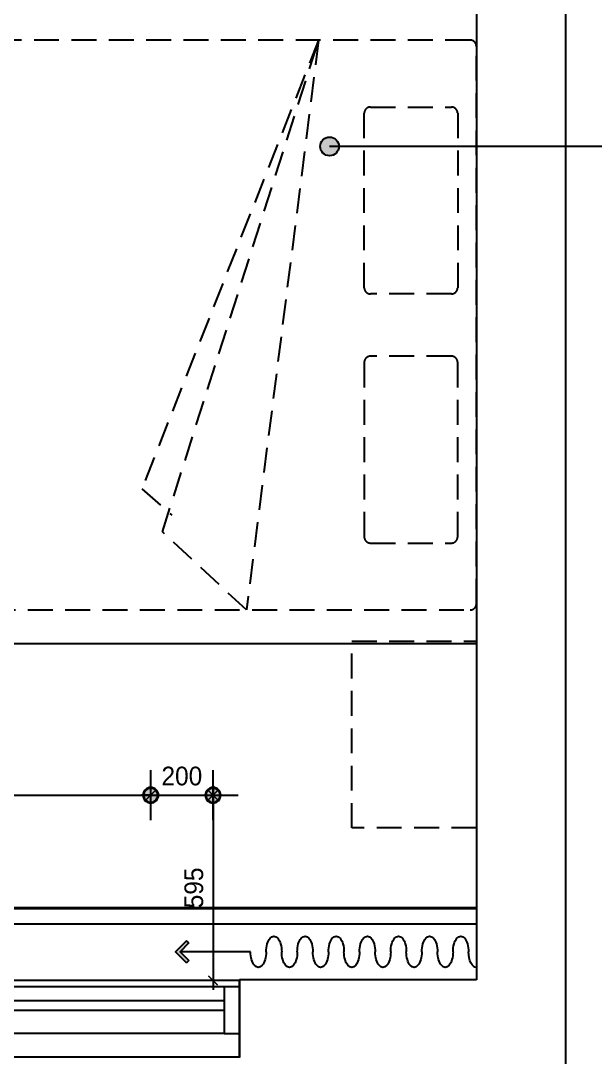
# Model space of a CAD drawing. Header units: millimetres. Extents: x 236955 to 308542, y 30900 to 88969.
# Drawn here: x 301068 to 302912, y 61793 to 65121 of the extents above; entities that cross this region are included whole.
import ezdxf

# ---------------------------------------------------------------- set-up
doc = ezdxf.new("R2010")
doc.units = ezdxf.units.MM
doc.header["$LTSCALE"] = 100
doc.header["$PDMODE"] = 3
doc.linetypes.add('DH-HID2', pattern=[1.2, 0.8, -0.4])
doc.linetypes.add('HID', pattern=[2.3, 1.5, -0.8])
doc.layers.get('DEFPOINTS').update_dxf_attribs({"color": 248})
for name, color, linetype in [('0-ELC TEXT', 7, 'Continuous'), ('01. F-소품', 3, 'Continuous'), ('06-LIGHT', 4, 'Continuous'), ('07-DIM WAL', 5, 'Continuous'), ('CEIL-LIGHT', 7, 'Continuous'), ('CO-BATH', 6, 'Continuous'), ('F-WALL1', 2, 'Continuous'), ('F-WIN', 4, 'Continuous'), ('FU-FURM', 251, 'DH-HID2'), ('RC-LIGHT', 7, 'Continuous')]:
    doc.layers.add(name, color=color, linetype=linetype)
doc.styles.add('HY 울릉도 L', font='')
doc.styles.get('HY 울릉도 L').set_extended_font_data('HY울릉도L')
doc.dimstyles.new('30', dxfattribs={"dimscale": 30, "dimtxt": 2, "dimasz": 1, "dimexe": 1, "dimexo": 1, "dimgap": 1, "dimtad": 1, "dimdec": 0, "dimrnd": 0.05, "dimdsep": 46, "dimlunit": 6, "dimtxsty": 'HY 울릉도 L', "dimblk": 'ARCHTICK', "dimcen": 2.5, "dimdle": 1, "dimclrd": 133, "dimclre": 133, "dimclrt": 30, "dimadec": 0, "dimazin": 0, "dimtfac": 1, "dimtdec": 0, "dimtix": 1, "dimtmove": 2, "dimatfit": 3, "dimldrblk": 'ARCHTICK', "dimfxl": 1, "dimlwd": -1, "dimlwe": -1, "dimarcsym": 0})

# ---------------------------------------------------------------- blocks, each defined once
blk = doc.blocks.new('flooor')
at = {"layer": 'F-WALL1'}
for p, q in [((277018.1, 60009.5), (277018.1, 73470.5)), ((276730.6, 66246.5), (276730.6, 62041.5)), ((276730.6, 62041.5), (275970.6, 62041.5)), ((275970.6, 62041.5), (275970.6, 61791.5))]:
    blk.add_line(p, q, dxfattribs=at)
at = {"layer": 'F-WIN'}
for p, q in [((275970.6, 62039), (272671.6, 62039)), ((275920.6, 62019), (272721.6, 62019)), ((275970.6, 61794), (275970.6, 62039)), ((275920.6, 61869), (272721.6, 61869)), ((272671.6, 61794), (275970.6, 61794))]:
    blk.add_line(p, q, dxfattribs=at)
blk.add_lwpolyline([(275970.6, 62019), (275920.6, 62019), (275920.6, 61869), (275970.6, 61869)], close=True, dxfattribs=at)
blk.add_lwpolyline([(275920.6, 61974), (275095.9, 61974), (275095.9, 61944), (275920.6, 61944)], dxfattribs=at)
blk = doc.blocks.new('vjswjdjeh')
at = {"layer": 'FU-FURM', "color": 8}
for p, q in [((339212.6, 58506.5), (338645.2, 57065.5)), ((338711.2, 56927.5), (339212.6, 58506.5)), ((339212.6, 58506.5), (338981.2, 56676.5)), ((338645.2, 57065.5), (338741.2, 56981.5)), ((338981.2, 56676.5), (338711.2, 56927.5))]:
    blk.add_line(p, q, dxfattribs=at)
for points in [[(337419.2, 58486.5), (337419.2, 56696.5, 0.414214), (337439.2, 56676.5), (339699.2, 56676.5, 0.414214), (339719.2, 56696.5), (339719.2, 58486.5, 0.414214), (339699.2, 58506.5), (337439.2, 58506.5, 0.414214)], [(339359.2, 57711.5), (339359.2, 58271.5, -0.414214), (339379.2, 58291.5), (339639.2, 58291.5, -0.414214), (339659.2, 58271.5), (339659.2, 57711.5, -0.414214), (339639.2, 57691.5), (339379.2, 57691.5, -0.414214)], [(339359.2, 57471.5), (339359.2, 56911.5, 0.414214), (339379.2, 56891.5), (339639.2, 56891.5, 0.414214), (339659.2, 56911.5), (339659.2, 57471.5, 0.414214), (339639.2, 57491.5), (339379.2, 57491.5, 0.414214)]]:
    blk.add_lwpolyline(points, format="xyb", close=True, dxfattribs=at)
blk.add_lwpolyline([(339719.2, 56576.5), (339719.2, 55976.5), (339319.2, 55976.5), (339319.2, 56576.5)], close=True, dxfattribs=at)
blk.add_blockref('flooor', (62988.6, -6552.5))
blk = doc.blocks.new('FFSFDF')
at = {"layer": '01. F-소품'}
blk.add_hatch(color=8, dxfattribs=at).paths.add_polyline_path([(1567672.9, 1746751.1), (1567679.9, 1746744.1), (1567715.3, 1746779.4), (1567679.9, 1746814.8), (1567672.9, 1746807.7), (1567701.2, 1746779.4)])
at = {"layer": '01. F-소품', "color": 8}
for p, q in [((1567672.9, 1746807.7), (1567679.9, 1746814.8)), ((1567474.8, 1746779.4), (1567701.2, 1746779.4)), ((1567672.9, 1746751.1), (1567679.9, 1746744.1))]:
    blk.add_line(p, q, dxfattribs=at)
for points in [[(1567672.9, 1746807.7), (1567701.2, 1746779.4), (1567672.9, 1746751.1)], [(1567679.9, 1746814.8), (1567715.3, 1746779.4), (1567679.9, 1746744.1)]]:
    blk.add_lwpolyline(points, dxfattribs=at)
for centre, start_param, end_param in [((1566799.8, 1746779.4), 1.570796, 4.712389), ((1566899.8, 1746779.4), 1.570796, 4.712389), ((1566999.8, 1746779.4), 1.570796, 4.712389), ((1567099.8, 1746779.4), 1.570796, 4.712389), ((1567199.8, 1746779.4), 1.570796, 4.712389), ((1567299.8, 1746779.4), 1.570796, 4.712389), ((1567399.8, 1746779.4), 1.570796, 4.712389), ((1566749.8, 1746779.4), 6.283185, 7.853982), ((1566849.8, 1746779.4), 4.712389, 7.853982), ((1566949.8, 1746779.4), 4.712389, 7.853982), ((1567049.8, 1746779.4), 4.712389, 7.853982), ((1567149.8, 1746779.4), 4.712389, 7.853982), ((1567249.8, 1746779.4), 4.712389, 7.853982), ((1567349.8, 1746779.4), 4.712389, 7.853982), ((1567449.8, 1746779.4), 4.712389, 7.853982)]:
    blk.add_ellipse(centre, major_axis=(0, -50), ratio=0.5, start_param=start_param, end_param=end_param, dxfattribs=at)
blk = doc.blocks.new('1')
at = {"linetype": 'Continuous'}
h = blk.add_hatch(color=4, dxfattribs=at)
h.dxf.hatch_style = 1
edge = h.paths.add_edge_path()
edge.add_arc((11539653.5, -14273503.8), 37.5, 0, 360)
at = {"color": 1, "linetype": 'Continuous'}
for p, q in [((11539653.5, -14273637.1), (11539653.5, -14273370.5)), ((11539520.2, -14273503.8), (11539786.8, -14273503.8))]:
    blk.add_line(p, q, dxfattribs=at)
at = {"color": 4, "linetype": 'Continuous'}
for radius in [41.5, 37.5]:
    blk.add_circle((11539653.5, -14273503.8), radius, dxfattribs=at)
blk = doc.blocks.new('_ArchTick')
at = {"color": 0, "linetype": 'ByBlock', "const_width": 0.15}
blk.add_lwpolyline([(-0.5, -0.5), (0.5, 0.5)], dxfattribs=at)
blk = doc.blocks.new('*D115')
at = {"layer": '07-DIM WAL', "color": 133}
for p, q in [((300285.1, 62664.3), (300285.1, 62664.3)), ((301485.1, 62664.3), (301485.1, 62664.3)), ((300255.1, 62634.3), (301515.1, 62634.3))]:
    blk.add_line(p, q, dxfattribs=at)
at = {"layer": 'DEFPOINTS', "color": 0}
for p in [(300285.1, 62634.3), (301485.1, 62634.3), (301485.1, 62634.3)]:
    blk.add_point(p, dxfattribs=at)
at = {"layer": '07-DIM WAL', "color": 133, "xscale": 30, "yscale": 30, "zscale": 30, "rotation": 180}
blk.add_blockref('_ArchTick', (300285.1, 62634.3), dxfattribs=at)
at = {"layer": '07-DIM WAL', "color": 133, "xscale": 30, "yscale": 30, "zscale": 30}
blk.add_blockref('_ArchTick', (301485.1, 62634.3), dxfattribs=at)
at = {"layer": '07-DIM WAL', "color": 30, "insert": (300885.1, 62700.2), "char_height": 60, "attachment_point": 5, "style": 'HY 울릉도 L'}
blk.add_mtext('1,200', dxfattribs=at)
blk = doc.blocks.new('*D154')
at = {"layer": '07-DIM WAL', "color": 133}
for p, q in [((301485.1, 62664.3), (301485.1, 62664.3)), ((301485.1, 62634.3), (301455.1, 62634.3)), ((301485.1, 62634.3), (301685.1, 62634.3)), ((301685.1, 62634.3), (301715.1, 62634.3)), ((301685.1, 62604.3), (301685.1, 62604.3))]:
    blk.add_line(p, q, dxfattribs=at)
at = {"layer": 'DEFPOINTS', "color": 0}
for p in [(301485.1, 62634.3), (301685.1, 62634.3), (301685.1, 62634.3)]:
    blk.add_point(p, dxfattribs=at)
at = {"layer": '07-DIM WAL', "color": 133, "xscale": 30, "yscale": 30, "zscale": 30}
blk.add_blockref('_ArchTick', (301485.1, 62634.3), dxfattribs=at)
at = {"layer": '07-DIM WAL', "color": 133, "xscale": 30, "yscale": 30, "zscale": 30, "rotation": 180}
blk.add_blockref('_ArchTick', (301685.1, 62634.3), dxfattribs=at)
at = {"layer": '07-DIM WAL', "color": 30, "insert": (301585.1, 62695.5), "char_height": 60, "attachment_point": 5, "style": 'HY 울릉도 L'}
blk.add_mtext('200', dxfattribs=at)
blk = doc.blocks.new('*D119')
at = {"layer": '07-DIM WAL', "color": 133}
for p, q in [((301685.1, 62664.3), (301685.1, 62009)), ((301715.1, 62634.3), (301715.1, 62634.3)), ((301715.1, 62039), (301715.1, 62039))]:
    blk.add_line(p, q, dxfattribs=at)
at = {"layer": 'DEFPOINTS', "color": 0}
for p in [(301685.1, 62634.3), (301685.1, 62039), (301685.1, 62039)]:
    blk.add_point(p, dxfattribs=at)
at = {"layer": '07-DIM WAL', "color": 133, "xscale": 30, "yscale": 30, "zscale": 30}
for p, rotation in [((301685.1, 62634.3), 90), ((301685.1, 62039), 270)]:
    blk.add_blockref('_ArchTick', p, dxfattribs=dict(at, rotation=rotation))
at = {"layer": '07-DIM WAL', "color": 30, "insert": (301623.8, 62336.6), "char_height": 60, "attachment_point": 5, "rotation": 90, "style": 'HY 울릉도 L'}
blk.add_mtext('595', dxfattribs=at)

msp = doc.modelspace()

# ---------------------------------------------------------------- hatches: boundary and pattern name
at = {"layer": '0-ELC TEXT'}
h = msp.add_hatch(color=256, dxfattribs=at)
h.dxf.hatch_style = 1
edge = h.paths.add_edge_path()
edge.add_arc((302059.3, 64717.7), 30, 180, 540)

# ---------------------------------------------------------------- linework, layer by layer
msp.add_line((303006.4, 64717.7), (302059.3, 64717.7), dxfattribs=at)
msp.add_circle((302059.3, 64717.7), 30, dxfattribs=at)
at = {"layer": '06-LIGHT', "color": 10, "linetype": 'HID', "const_width": 10}
msp.add_lwpolyline([(298039.6, 62271.5), (302530.6, 62271.5)], dxfattribs=at)
at = {"layer": 'CEIL-LIGHT'}
for p, q in [((298039.6, 63121.5), (302530.6, 63121.5)), ((298039.6, 62221.5), (302530.6, 62221.5))]:
    msp.add_line(p, q, dxfattribs=at)

# ---------------------------------------------------------------- block references
at = {"color": 0, "xscale": -1}
msp.add_blockref('FFSFDF', (1869280.4, -1684647.9), dxfattribs=at)
at = {"layer": 'CO-BATH'}
msp.add_blockref('vjswjdjeh', (-37188.6, 6552.5), dxfattribs=at)
at = {"layer": 'RC-LIGHT', "xscale": -0.6024096385271789, "yscale": 0.6024096385271789, "zscale": 0.6024096385271789, "rotation": 270}
for p in [(8899981.4, -6888964.2), (8900181.4, -6888964.2)]:
    msp.add_blockref('1', p, dxfattribs=at)

# ---------------------------------------------------------------- dimensions: what is measured, and where the dimension line sits
at = {"layer": '07-DIM WAL'}
for base, p1, p2, picture, middle in [((301485.1, 62634.3), (300285.1, 62634.3), (301485.1, 62634.3), '*D115', (300885.1, 62700.2)), ((301685.1, 62634.3), (301485.1, 62634.3), (301685.1, 62634.3), '*D154', (301585.1, 62695.5))]:
    dim = msp.add_linear_dim(base=base, p1=p1, p2=p2, dimstyle='30', dxfattribs=at)
    dim.commit()
    dim.dimension.update_dxf_attribs({"geometry": picture, "text_midpoint": middle})
dim = msp.add_linear_dim(base=(301685.1, 62039), p1=(301685.1, 62634.3), p2=(301685.1, 62039), angle=90, dimstyle='30', dxfattribs=at)
dim.commit()
dim.dimension.update_dxf_attribs({"geometry": '*D119', "text_midpoint": (301623.8, 62336.6)})

doc.saveas('drawing.dxf')
